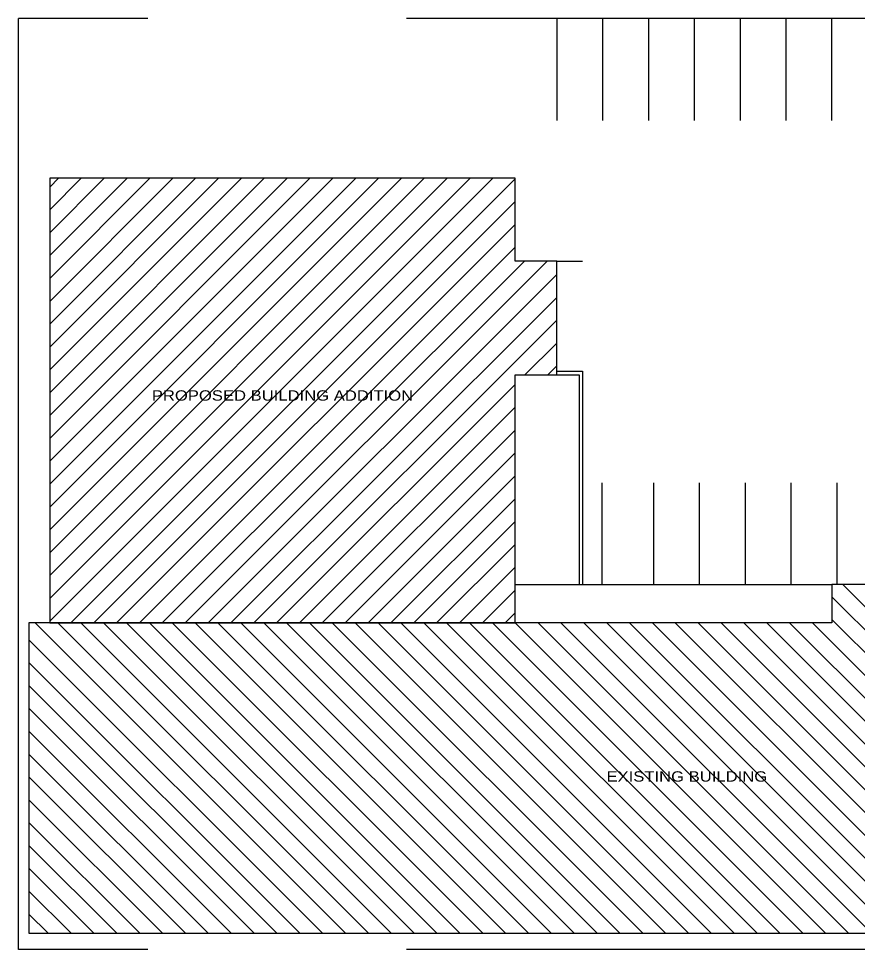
# Model space of a CAD drawing. Header units: feet. Extents: x 0 to 325, y 0 to 180.
# Drawn here: x 0 to 162.5, y 0 to 180 of the extents above; entities that cross this region are included whole.
import ezdxf

# ---------------------------------------------------------------- set-up
doc = ezdxf.new("R2010")
doc.units = ezdxf.units.FT
doc.header["$MEASUREMENT"] = 0
doc.linetypes.add('PHANTOM', pattern=[2.5, 1.25, -0.25, 0.25, -0.25, 0.25, -0.25])
for name, color, linetype in [('Arch_Site_ExBldg', 251, 'CONTINUOUS'), ('Arch_Site_ExConcCurb', 5, 'CONTINUOUS'), ('Arch_Site_ExParking_Stalls', 4, 'CONTINUOUS'), ('Arch_Site_Propline', 4, 'PHANTOM'), ('Arch_Site_Text', 7, 'CONTINUOUS'), ('Arch_Sitel_Bldg.', 43, 'CONTINUOUS')]:
    doc.layers.add(name, color=color, linetype=linetype)
doc.styles.add('SANS-115', font='sanss___.ttf', dxfattribs={"width": 1.15})

msp = doc.modelspace()

# ---------------------------------------------------------------- hatches: boundary and pattern name
at = {"layer": 'Arch_Site_ExBldg'}
h = msp.add_hatch(dxfattribs=at)
h.set_pattern_fill('LINE', color=256, scale=25, angle=135)
h.paths.add_polyline_path([(2, 63.12), (2, 3.12), (247.56, 3.12), (247.56, 26.74), (236.08, 26.74), (236.08, 31.91), (240.32, 31.91), (240.32, 41.74), (236.08, 41.74), (236.08, 46.91), (247.56, 46.91), (247.56, 70.54), (157.2, 70.54), (157.2, 63.12)])
h.paths.add_polyline_path([(112.83, 31.3), (144.34, 31.3), (144.34, 35.5), (112.83, 35.5)], flags=24)
at = {"layer": 'Arch_Sitel_Bldg.'}
h = msp.add_hatch(dxfattribs=at)
h.set_pattern_fill('_USER', color=256, scale=3.125, angle=45, pattern_type=0)
h.set_pattern_definition([(45, (0, 0), (-2.20971, 2.20971), [])])
h.paths.add_polyline_path([(96, 111.12), (104, 111.12), (104, 133.12), (96, 133.12), (96, 149.12), (6, 149.12), (6, 63.12), (96, 63.12)])
h.paths.add_polyline_path([(25.67, 104.98), (76.28, 104.98), (76.28, 109.18), (25.67, 109.18)], flags=24)

# ---------------------------------------------------------------- linework, layer by layer
at = {"layer": 'Arch_Site_ExBldg'}
msp.add_lwpolyline([(240.32, 31.91), (240.32, 41.74), (236.08, 41.74), (236.08, 46.91), (247.56, 46.91), (247.56, 70.54), (157.2, 70.54), (157.2, 63.12), (2, 63.12), (2, 3.12), (247.56, 3.12), (247.56, 26.74), (236.08, 26.74), (236.08, 31.91)], close=True, dxfattribs=at)
at = {"layer": 'Arch_Site_ExConcCurb', "ltscale": 100}
for p, q in [((104, 133.12), (109, 133.12)), ((104, 111.79), (109, 111.79)), ((109, 111.79), (109, 70.54)), ((104, 111.12), (108.33, 111.12)), ((108.33, 111.12), (108.33, 70.54))]:
    msp.add_line(p, q, dxfattribs=at)
at = {"layer": 'Arch_Site_ExParking_Stalls'}
for p, q in [((139.43, 180), (139.43, 160.32)), ((139.43, 180), (139.43, 160.32)), ((148.28, 180), (148.28, 160.32)), ((157.13, 180), (157.13, 160.32)), ((104.01, 180), (104.01, 160.32)), ((112.86, 180), (112.86, 160.32)), ((121.72, 180), (121.72, 160.32)), ((130.57, 180), (130.57, 160.32)), ((112.7, 90.24), (112.7, 70.56)), ((122.7, 90.24), (122.7, 70.56)), ((131.56, 90.24), (131.56, 70.56)), ((140.41, 90.24), (140.41, 70.56)), ((149.27, 90.24), (149.27, 70.56)), ((158.12, 90.24), (158.12, 70.56)), ((96, 70.54), (157.2, 70.54))]:
    msp.add_line(p, q, dxfattribs=at)
at = {"layer": 'Arch_Site_Propline', "ltscale": 200}
for p, q in [((0, 0), (0, 180)), ((325, 180), (0, 180)), ((325, 0), (0, 0))]:
    msp.add_line(p, q, dxfattribs=at)
at = {"layer": 'Arch_Sitel_Bldg.'}
msp.add_lwpolyline([(6, 149.12), (6, 63.12), (96, 63.12), (96, 111.12), (104, 111.12), (104, 133.12), (96, 133.12), (96, 149.12)], close=True, dxfattribs=at)

# ---------------------------------------------------------------- texts
at = {"layer": 'Arch_Site_Text', "char_height": 2, "style": 'SANS-115'}
for s, insert, width, attachment_point in [('PROPOSED BUILDING ADDITION', (51, 108.12), 49.6125, 2), ('EXISTING BUILDING', (113.62, 34.44), 30.5058, 1)]:
    msp.add_mtext(s, dxfattribs=dict(at, insert=insert, width=width, attachment_point=attachment_point))

doc.saveas('drawing.dxf')
